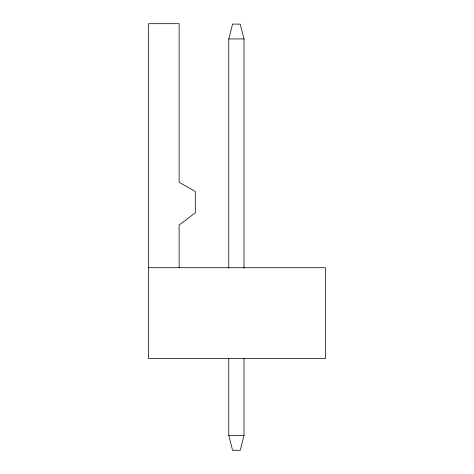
<?xml version="1.0" encoding="UTF-8"?>
<svg xmlns="http://www.w3.org/2000/svg" width="474" height="474" viewBox="0 0 474 474"><rect width="100%" height="100%" fill="white"/><g stroke="black" fill="none" stroke-linecap="round" stroke-linejoin="round"><path stroke-width="0.71" d="M228.764 268.272L228.764 38.951L232.58 24.103L240.205 24.103L244.015 38.951L244.015 268.272M244.015 358.522L244.015 435.452L240.205 450.3L232.58 450.3L228.764 435.452L228.764 358.522M228.764 38.951L244.015 38.951M148.552 267.703L325.448 267.703L325.448 358.593L148.552 358.593L148.552 23.7L179.142 23.7L179.142 182.3L195.306 191.455L195.306 212.802L179.142 225.002L179.142 267.703M228.764 435.452L244.015 435.452"/></g></svg>
